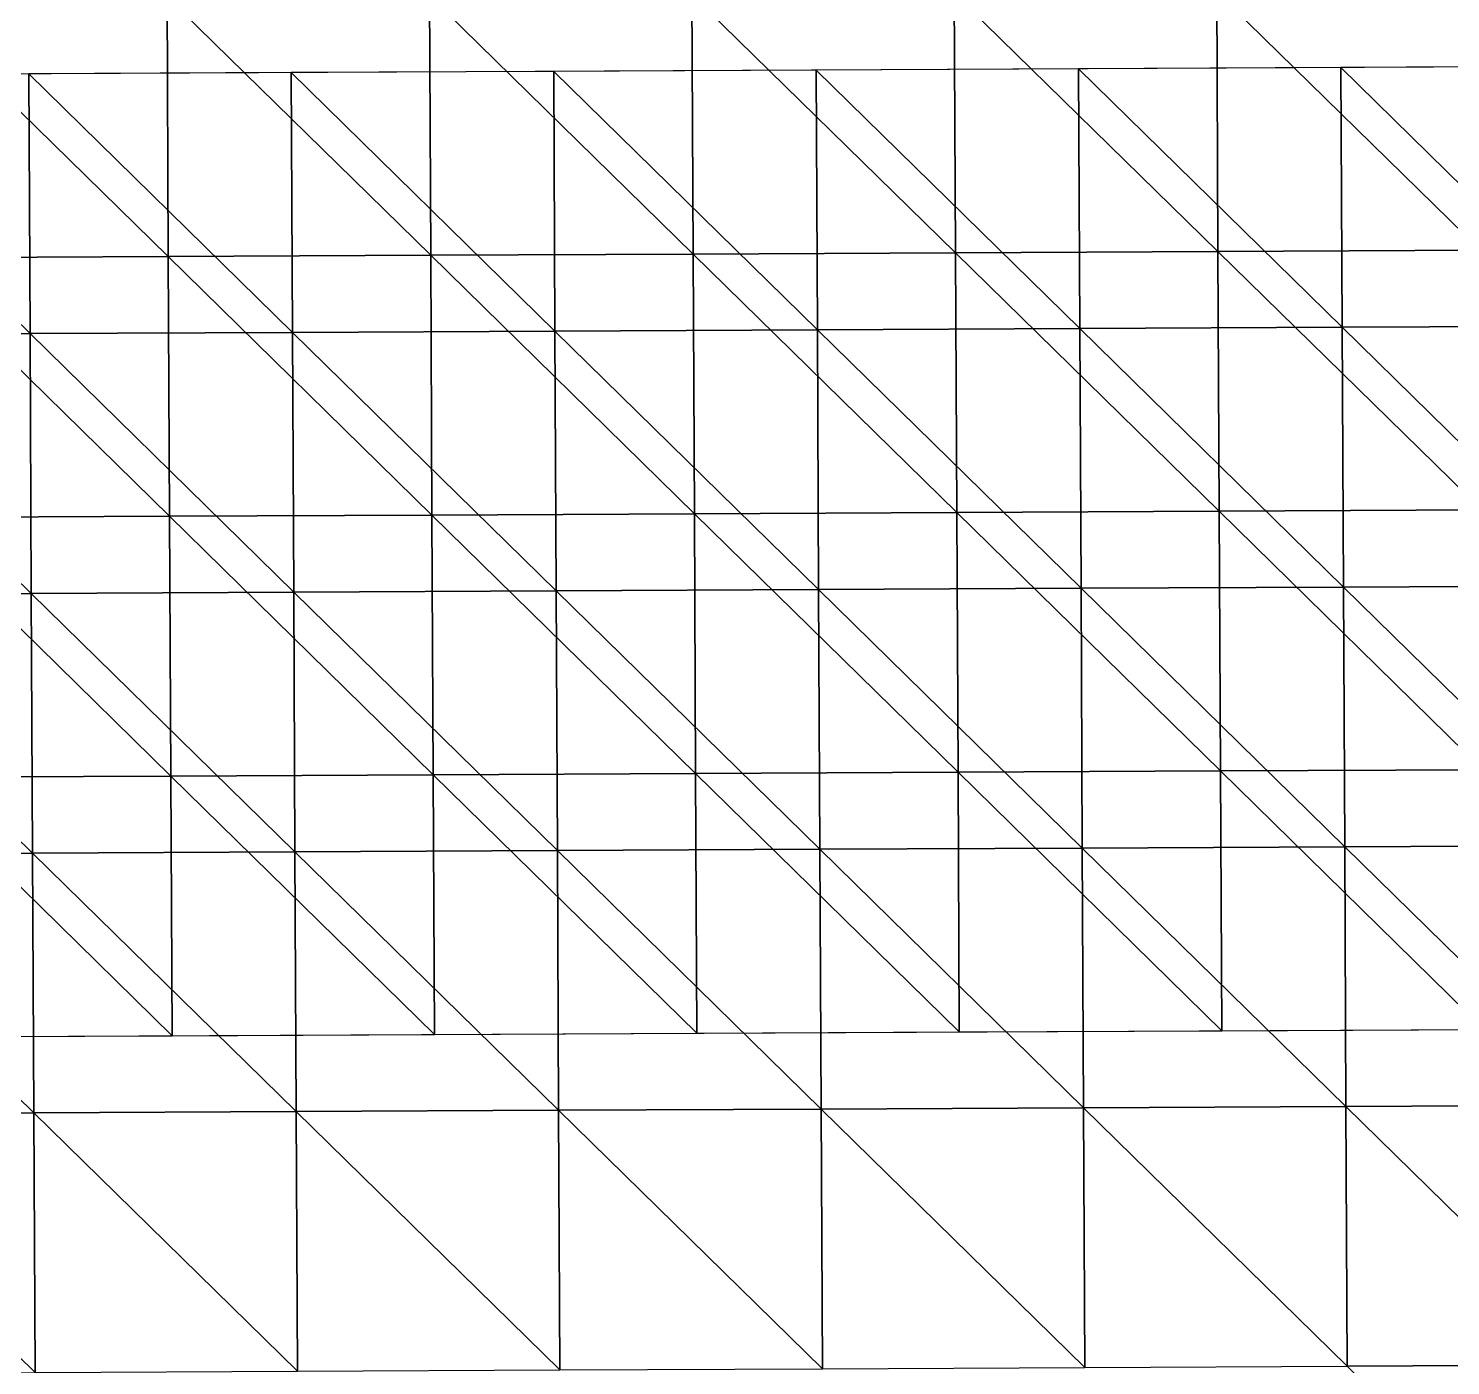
# Model space of a CAD drawing. Extents: x -372 to 678, y -263 to 741.
# Drawn here: x 80.4 to 148.4, y 199.7 to 263.7 of the extents above; entities that cross this region are included whole.
import ezdxf

# ---------------------------------------------------------------- set-up
doc = ezdxf.new("R2010")
doc.units = 0
doc.header["$LTSCALE"] = 0.0254
doc.layers.get('0').update_dxf_attribs({"linetype": 'CONTINUOUS'})
doc.layers.add('LOCATION_SNAPSHOT', color=144, linetype='CONTINUOUS')
doc.layers.add('LOCATION_TERRAIN', color=36, linetype='CONTINUOUS')

# ---------------------------------------------------------------- blocks, each defined once
blk = doc.blocks.new('LOCATION_SNAPSHOT')
at = {"color": 8}
mesh = blk.add_polyface(dxfattribs=at)
corners = [(-369.308, -262.945), (369.306, 262.947), (-371.821, 259.377), (371.824, -259.377)]
mesh.append_faces([[corners[k] for k in face] for face in [(0, 1, 2), (1, 0, 3)]], dxfattribs={"vtx0": -1, "color": 8})
blk = doc.blocks.new('LOCATION_TERRAIN')
at = {"color": 8}
mesh = blk.add_polyface(dxfattribs=at)
corners = [(80.452, 249.118, -3.194), (80.392, 261.554, -3.001), (67.83, 261.494, -3.001)]
mesh.append_faces([[corners[k] for k in face] for face in [(0, 1, 2)]], dxfattribs={"color": 8})
mesh = blk.add_polyface(dxfattribs=at)
corners = [(80.452, 249.118, -3.194), (67.83, 261.494, -3.001), (67.89, 249.058, -3.096)]
mesh.append_faces([[corners[k] for k in face] for face in [(0, 1, 2)]], dxfattribs={"color": 8})
mesh = blk.add_polyface(dxfattribs=at)
corners = [(93.013, 249.179, -3.243), (92.953, 261.615, -2.998), (80.392, 261.554, -3.001)]
mesh.append_faces([[corners[k] for k in face] for face in [(0, 1, 2)]], dxfattribs={"color": 8})
mesh = blk.add_polyface(dxfattribs=at)
corners = [(93.013, 249.179, -3.243), (80.392, 261.554, -3.001), (80.452, 249.118, -3.194)]
mesh.append_faces([[corners[k] for k in face] for face in [(0, 1, 2)]], dxfattribs={"color": 8})
mesh = blk.add_polyface(dxfattribs=at)
corners = [(105.575, 249.239, -3.144), (105.515, 261.675, -2.988), (92.953, 261.615, -2.998)]
mesh.append_faces([[corners[k] for k in face] for face in [(0, 1, 2)]], dxfattribs={"color": 8})
mesh = blk.add_polyface(dxfattribs=at)
corners = [(105.575, 249.239, -3.144), (92.953, 261.615, -2.998), (93.013, 249.179, -3.243)]
mesh.append_faces([[corners[k] for k in face] for face in [(0, 1, 2)]], dxfattribs={"color": 8})
mesh = blk.add_polyface(dxfattribs=at)
corners = [(118.136, 249.3, -3.046), (118.076, 261.736, -2.978), (105.515, 261.675, -2.988)]
mesh.append_faces([[corners[k] for k in face] for face in [(0, 1, 2)]], dxfattribs={"color": 8})
mesh = blk.add_polyface(dxfattribs=at)
corners = [(118.136, 249.3, -3.046), (105.515, 261.675, -2.988), (105.575, 249.239, -3.144)]
mesh.append_faces([[corners[k] for k in face] for face in [(0, 1, 2)]], dxfattribs={"color": 8})
mesh = blk.add_polyface(dxfattribs=at)
corners = [(130.697, 249.36, -2.821), (130.638, 261.796, -2.817), (118.076, 261.736, -2.978)]
mesh.append_faces([[corners[k] for k in face] for face in [(0, 1, 2)]], dxfattribs={"color": 8})
mesh = blk.add_polyface(dxfattribs=at)
corners = [(130.697, 249.36, -2.821), (118.076, 261.736, -2.978), (118.136, 249.3, -3.046)]
mesh.append_faces([[corners[k] for k in face] for face in [(0, 1, 2)]], dxfattribs={"color": 8})
mesh = blk.add_polyface(dxfattribs=at)
corners = [(143.259, 249.421, -2.161), (143.199, 261.857, -2.136), (130.638, 261.796, -2.817)]
mesh.append_faces([[corners[k] for k in face] for face in [(0, 1, 2)]], dxfattribs={"color": 8})
mesh = blk.add_polyface(dxfattribs=at)
corners = [(143.259, 249.421, -2.161), (130.638, 261.796, -2.817), (130.697, 249.36, -2.821)]
mesh.append_faces([[corners[k] for k in face] for face in [(0, 1, 2)]], dxfattribs={"color": 8})
mesh = blk.add_polyface(dxfattribs=at)
corners = [(155.82, 249.481, -1.501), (155.761, 261.918, -1.456), (143.199, 261.857, -2.136)]
mesh.append_faces([[corners[k] for k in face] for face in [(0, 1, 2)]], dxfattribs={"color": 8})
mesh = blk.add_polyface(dxfattribs=at)
corners = [(155.82, 249.481, -1.501), (143.199, 261.857, -2.136), (143.259, 249.421, -2.161)]
mesh.append_faces([[corners[k] for k in face] for face in [(0, 1, 2)]], dxfattribs={"color": 8})
mesh = blk.add_polyface(dxfattribs=at)
corners = [(93.073, 236.742, -3.544), (93.013, 249.179, -3.243), (80.452, 249.118, -3.194)]
mesh.append_faces([[corners[k] for k in face] for face in [(0, 1, 2)]], dxfattribs={"color": 8})
mesh = blk.add_polyface(dxfattribs=at)
corners = [(105.634, 236.803, -3.337), (105.575, 249.239, -3.144), (93.013, 249.179, -3.243)]
mesh.append_faces([[corners[k] for k in face] for face in [(0, 1, 2)]], dxfattribs={"color": 8})
mesh = blk.add_polyface(dxfattribs=at)
corners = [(105.634, 236.803, -3.337), (93.013, 249.179, -3.243), (93.073, 236.742, -3.544)]
mesh.append_faces([[corners[k] for k in face] for face in [(0, 1, 2)]], dxfattribs={"color": 8})
mesh = blk.add_polyface(dxfattribs=at)
corners = [(118.196, 236.863, -3.13), (118.136, 249.3, -3.046), (105.575, 249.239, -3.144)]
mesh.append_faces([[corners[k] for k in face] for face in [(0, 1, 2)]], dxfattribs={"color": 8})
mesh = blk.add_polyface(dxfattribs=at)
corners = [(118.196, 236.863, -3.13), (105.575, 249.239, -3.144), (105.634, 236.803, -3.337)]
mesh.append_faces([[corners[k] for k in face] for face in [(0, 1, 2)]], dxfattribs={"color": 8})
mesh = blk.add_polyface(dxfattribs=at)
corners = [(130.757, 236.924, -2.821), (130.697, 249.36, -2.821), (118.136, 249.3, -3.046)]
mesh.append_faces([[corners[k] for k in face] for face in [(0, 1, 2)]], dxfattribs={"color": 8})
mesh = blk.add_polyface(dxfattribs=at)
corners = [(130.757, 236.924, -2.821), (118.136, 249.3, -3.046), (118.196, 236.863, -3.13)]
mesh.append_faces([[corners[k] for k in face] for face in [(0, 1, 2)]], dxfattribs={"color": 8})
mesh = blk.add_polyface(dxfattribs=at)
corners = [(143.319, 236.984, -2.161), (143.259, 249.421, -2.161), (130.697, 249.36, -2.821)]
mesh.append_faces([[corners[k] for k in face] for face in [(0, 1, 2)]], dxfattribs={"color": 8})
mesh = blk.add_polyface(dxfattribs=at)
corners = [(143.319, 236.984, -2.161), (130.697, 249.36, -2.821), (130.757, 236.924, -2.821)]
mesh.append_faces([[corners[k] for k in face] for face in [(0, 1, 2)]], dxfattribs={"color": 8})
mesh = blk.add_polyface(dxfattribs=at)
corners = [(155.88, 237.045, -1.501), (155.82, 249.481, -1.501), (143.259, 249.421, -2.161)]
mesh.append_faces([[corners[k] for k in face] for face in [(0, 1, 2)]], dxfattribs={"color": 8})
mesh = blk.add_polyface(dxfattribs=at)
corners = [(155.88, 237.045, -1.501), (143.259, 249.421, -2.161), (143.319, 236.984, -2.161)]
mesh.append_faces([[corners[k] for k in face] for face in [(0, 1, 2)]], dxfattribs={"color": 8})
mesh = blk.add_polyface(dxfattribs=at)
corners = [(80.511, 236.682, -3.442), (80.452, 249.118, -3.194), (67.89, 249.058, -3.096)]
mesh.append_faces([[corners[k] for k in face] for face in [(0, 1, 2)]], dxfattribs={"color": 8})
mesh = blk.add_polyface(dxfattribs=at)
corners = [(80.511, 236.682, -3.442), (67.89, 249.058, -3.096), (67.95, 236.621, -3.236)]
mesh.append_faces([[corners[k] for k in face] for face in [(0, 1, 2)]], dxfattribs={"color": 8})
mesh = blk.add_polyface(dxfattribs=at)
corners = [(93.073, 236.742, -3.544), (80.452, 249.118, -3.194), (80.511, 236.682, -3.442)]
mesh.append_faces([[corners[k] for k in face] for face in [(0, 1, 2)]], dxfattribs={"color": 8})
mesh = blk.add_polyface(dxfattribs=at)
corners = [(130.817, 224.488, -2.821), (130.757, 236.924, -2.821), (118.196, 236.863, -3.13)]
mesh.append_faces([[corners[k] for k in face] for face in [(0, 1, 2)]], dxfattribs={"color": 8})
mesh = blk.add_polyface(dxfattribs=at)
corners = [(143.379, 224.548, -2.161), (143.319, 236.984, -2.161), (130.757, 236.924, -2.821)]
mesh.append_faces([[corners[k] for k in face] for face in [(0, 1, 2)]], dxfattribs={"color": 8})
mesh = blk.add_polyface(dxfattribs=at)
corners = [(143.379, 224.548, -2.161), (130.757, 236.924, -2.821), (130.817, 224.488, -2.821)]
mesh.append_faces([[corners[k] for k in face] for face in [(0, 1, 2)]], dxfattribs={"color": 8})
mesh = blk.add_polyface(dxfattribs=at)
corners = [(155.94, 224.609, -1.501), (155.88, 237.045, -1.501), (143.319, 236.984, -2.161)]
mesh.append_faces([[corners[k] for k in face] for face in [(0, 1, 2)]], dxfattribs={"color": 8})
mesh = blk.add_polyface(dxfattribs=at)
corners = [(155.94, 224.609, -1.501), (143.319, 236.984, -2.161), (143.379, 224.548, -2.161)]
mesh.append_faces([[corners[k] for k in face] for face in [(0, 1, 2)]], dxfattribs={"color": 8})
mesh = blk.add_polyface(dxfattribs=at)
corners = [(80.571, 224.245, -3.691), (80.511, 236.682, -3.442), (67.95, 236.621, -3.236)]
mesh.append_faces([[corners[k] for k in face] for face in [(0, 1, 2)]], dxfattribs={"color": 8})
mesh = blk.add_polyface(dxfattribs=at)
corners = [(80.571, 224.245, -3.691), (67.95, 236.621, -3.236), (68.01, 224.185, -3.375)]
mesh.append_faces([[corners[k] for k in face] for face in [(0, 1, 2)]], dxfattribs={"color": 8})
mesh = blk.add_polyface(dxfattribs=at)
corners = [(93.133, 224.306, -3.845), (93.073, 236.742, -3.544), (80.511, 236.682, -3.442)]
mesh.append_faces([[corners[k] for k in face] for face in [(0, 1, 2)]], dxfattribs={"color": 8})
mesh = blk.add_polyface(dxfattribs=at)
corners = [(93.133, 224.306, -3.845), (80.511, 236.682, -3.442), (80.571, 224.245, -3.691)]
mesh.append_faces([[corners[k] for k in face] for face in [(0, 1, 2)]], dxfattribs={"color": 8})
mesh = blk.add_polyface(dxfattribs=at)
corners = [(105.694, 224.367, -3.53), (105.634, 236.803, -3.337), (93.073, 236.742, -3.544)]
mesh.append_faces([[corners[k] for k in face] for face in [(0, 1, 2)]], dxfattribs={"color": 8})
mesh = blk.add_polyface(dxfattribs=at)
corners = [(105.694, 224.367, -3.53), (93.073, 236.742, -3.544), (93.133, 224.306, -3.845)]
mesh.append_faces([[corners[k] for k in face] for face in [(0, 1, 2)]], dxfattribs={"color": 8})
mesh = blk.add_polyface(dxfattribs=at)
corners = [(118.256, 224.427, -3.214), (118.196, 236.863, -3.13), (105.634, 236.803, -3.337)]
mesh.append_faces([[corners[k] for k in face] for face in [(0, 1, 2)]], dxfattribs={"color": 8})
mesh = blk.add_polyface(dxfattribs=at)
corners = [(118.256, 224.427, -3.214), (105.634, 236.803, -3.337), (105.694, 224.367, -3.53)]
mesh.append_faces([[corners[k] for k in face] for face in [(0, 1, 2)]], dxfattribs={"color": 8})
mesh = blk.add_polyface(dxfattribs=at)
corners = [(130.817, 224.488, -2.821), (118.196, 236.863, -3.13), (118.256, 224.427, -3.214)]
mesh.append_faces([[corners[k] for k in face] for face in [(0, 1, 2)]], dxfattribs={"color": 8})
mesh = blk.add_polyface(dxfattribs=at)
corners = [(80.631, 211.809, -4.223), (80.571, 224.245, -3.691), (68.01, 224.185, -3.375)]
mesh.append_faces([[corners[k] for k in face] for face in [(0, 1, 2)]], dxfattribs={"color": 8})
mesh = blk.add_polyface(dxfattribs=at)
corners = [(80.631, 211.809, -4.223), (68.01, 224.185, -3.375), (68.07, 211.749, -3.799)]
mesh.append_faces([[corners[k] for k in face] for face in [(0, 1, 2)]], dxfattribs={"color": 8})
mesh = blk.add_polyface(dxfattribs=at)
corners = [(93.193, 211.87, -4.431), (93.133, 224.306, -3.845), (80.571, 224.245, -3.691)]
mesh.append_faces([[corners[k] for k in face] for face in [(0, 1, 2)]], dxfattribs={"color": 8})
mesh = blk.add_polyface(dxfattribs=at)
corners = [(93.193, 211.87, -4.431), (80.571, 224.245, -3.691), (80.631, 211.809, -4.223)]
mesh.append_faces([[corners[k] for k in face] for face in [(0, 1, 2)]], dxfattribs={"color": 8})
mesh = blk.add_polyface(dxfattribs=at)
corners = [(105.754, 211.93, -4.007), (105.694, 224.367, -3.53), (93.133, 224.306, -3.845)]
mesh.append_faces([[corners[k] for k in face] for face in [(0, 1, 2)]], dxfattribs={"color": 8})
mesh = blk.add_polyface(dxfattribs=at)
corners = [(105.754, 211.93, -4.007), (93.133, 224.306, -3.845), (93.193, 211.87, -4.431)]
mesh.append_faces([[corners[k] for k in face] for face in [(0, 1, 2)]], dxfattribs={"color": 8})
mesh = blk.add_polyface(dxfattribs=at)
corners = [(118.316, 211.991, -3.583), (118.256, 224.427, -3.214), (105.694, 224.367, -3.53)]
mesh.append_faces([[corners[k] for k in face] for face in [(0, 1, 2)]], dxfattribs={"color": 8})
mesh = blk.add_polyface(dxfattribs=at)
corners = [(118.316, 211.991, -3.583), (105.694, 224.367, -3.53), (105.754, 211.93, -4.007)]
mesh.append_faces([[corners[k] for k in face] for face in [(0, 1, 2)]], dxfattribs={"color": 8})
mesh = blk.add_polyface(dxfattribs=at)
corners = [(130.877, 212.051, -3.043), (130.817, 224.488, -2.821), (118.256, 224.427, -3.214)]
mesh.append_faces([[corners[k] for k in face] for face in [(0, 1, 2)]], dxfattribs={"color": 8})
mesh = blk.add_polyface(dxfattribs=at)
corners = [(130.877, 212.051, -3.043), (118.256, 224.427, -3.214), (118.316, 211.991, -3.583)]
mesh.append_faces([[corners[k] for k in face] for face in [(0, 1, 2)]], dxfattribs={"color": 8})
mesh = blk.add_polyface(dxfattribs=at)
corners = [(143.439, 212.112, -2.101), (143.379, 224.548, -2.161), (130.817, 224.488, -2.821)]
mesh.append_faces([[corners[k] for k in face] for face in [(0, 1, 2)]], dxfattribs={"color": 8})
mesh = blk.add_polyface(dxfattribs=at)
corners = [(143.439, 212.112, -2.101), (130.817, 224.488, -2.821), (130.877, 212.051, -3.043)]
mesh.append_faces([[corners[k] for k in face] for face in [(0, 1, 2)]], dxfattribs={"color": 8})
mesh = blk.add_polyface(dxfattribs=at)
corners = [(156, 212.172, -1.159), (155.94, 224.609, -1.501), (143.379, 224.548, -2.161)]
mesh.append_faces([[corners[k] for k in face] for face in [(0, 1, 2)]], dxfattribs={"color": 8})
mesh = blk.add_polyface(dxfattribs=at)
corners = [(156, 212.172, -1.159), (143.379, 224.548, -2.161), (143.439, 212.112, -2.101)]
mesh.append_faces([[corners[k] for k in face] for face in [(0, 1, 2)]], dxfattribs={"color": 8})
mesh = blk.add_polyface(dxfattribs=at)
corners = [(80.691, 199.373, -4.8), (80.631, 211.809, -4.223), (68.07, 211.749, -3.799)]
mesh.append_faces([[corners[k] for k in face] for face in [(0, 1, 2)]], dxfattribs={"color": 8})
mesh = blk.add_polyface(dxfattribs=at)
corners = [(80.691, 199.373, -4.8), (68.07, 211.749, -3.799), (68.13, 199.312, -4.268)]
mesh.append_faces([[corners[k] for k in face] for face in [(0, 1, 2)]], dxfattribs={"color": 8})
mesh = blk.add_polyface(dxfattribs=at)
corners = [(93.253, 199.433, -5.061), (93.193, 211.87, -4.431), (80.631, 211.809, -4.223)]
mesh.append_faces([[corners[k] for k in face] for face in [(0, 1, 2)]], dxfattribs={"color": 8})
mesh = blk.add_polyface(dxfattribs=at)
corners = [(93.253, 199.433, -5.061), (80.631, 211.809, -4.223), (80.691, 199.373, -4.8)]
mesh.append_faces([[corners[k] for k in face] for face in [(0, 1, 2)]], dxfattribs={"color": 8})
mesh = blk.add_polyface(dxfattribs=at)
corners = [(105.814, 199.494, -4.528), (105.754, 211.93, -4.007), (93.193, 211.87, -4.431)]
mesh.append_faces([[corners[k] for k in face] for face in [(0, 1, 2)]], dxfattribs={"color": 8})
mesh = blk.add_polyface(dxfattribs=at)
corners = [(105.814, 199.494, -4.528), (93.193, 211.87, -4.431), (93.253, 199.433, -5.061)]
mesh.append_faces([[corners[k] for k in face] for face in [(0, 1, 2)]], dxfattribs={"color": 8})
mesh = blk.add_polyface(dxfattribs=at)
corners = [(118.376, 199.555, -3.996), (118.316, 211.991, -3.583), (105.754, 211.93, -4.007)]
mesh.append_faces([[corners[k] for k in face] for face in [(0, 1, 2)]], dxfattribs={"color": 8})
mesh = blk.add_polyface(dxfattribs=at)
corners = [(118.376, 199.555, -3.996), (105.754, 211.93, -4.007), (105.814, 199.494, -4.528)]
mesh.append_faces([[corners[k] for k in face] for face in [(0, 1, 2)]], dxfattribs={"color": 8})
mesh = blk.add_polyface(dxfattribs=at)
corners = [(130.937, 199.615, -3.298), (130.877, 212.051, -3.043), (118.316, 211.991, -3.583)]
mesh.append_faces([[corners[k] for k in face] for face in [(0, 1, 2)]], dxfattribs={"color": 8})
mesh = blk.add_polyface(dxfattribs=at)
corners = [(130.937, 199.615, -3.298), (118.316, 211.991, -3.583), (118.376, 199.555, -3.996)]
mesh.append_faces([[corners[k] for k in face] for face in [(0, 1, 2)]], dxfattribs={"color": 8})
mesh = blk.add_polyface(dxfattribs=at)
corners = [(143.499, 199.676, -2.031), (143.439, 212.112, -2.101), (130.877, 212.051, -3.043)]
mesh.append_faces([[corners[k] for k in face] for face in [(0, 1, 2)]], dxfattribs={"color": 8})
mesh = blk.add_polyface(dxfattribs=at)
corners = [(143.499, 199.676, -2.031), (130.877, 212.051, -3.043), (130.937, 199.615, -3.298)]
mesh.append_faces([[corners[k] for k in face] for face in [(0, 1, 2)]], dxfattribs={"color": 8})
mesh = blk.add_polyface(dxfattribs=at)
corners = [(156.06, 199.736, -0.764), (156, 212.172, -1.159), (143.439, 212.112, -2.101)]
mesh.append_faces([[corners[k] for k in face] for face in [(0, 1, 2)]], dxfattribs={"color": 8})
mesh = blk.add_polyface(dxfattribs=at)
corners = [(156.06, 199.736, -0.764), (143.439, 212.112, -2.101), (143.499, 199.676, -2.031)]
mesh.append_faces([[corners[k] for k in face] for face in [(0, 1, 2)]], dxfattribs={"color": 8})
mesh = blk.add_polyface(dxfattribs=at)
corners = [(156.12, 187.3, -0.368), (156.06, 199.736, -0.764), (143.499, 199.676, -2.031)]
mesh.append_faces([[corners[k] for k in face] for face in [(0, 1, 2)]], dxfattribs={"color": 8})
blk = doc.blocks.new('LOCATION_SNAPSHOT_1')
at = {"color": 8}
mesh = blk.add_polyface(dxfattribs=at)
corners = [(-63.49, 214.773), (675.116, 740.668), (-66.007, 737.092), (677.638, 218.347)]
mesh.append_faces([[corners[k] for k in face] for face in [(0, 1, 2), (1, 0, 3)]], dxfattribs={"vtx0": -1, "color": 8})
blk = doc.blocks.new('LOCATION_TERRAIN_1')
at = {"color": 8}
mesh = blk.add_polyface(dxfattribs=at)
corners = [(137.313, 253.05, -2.473), (137.254, 265.486, -2.409), (124.692, 265.425, -2.98)]
mesh.append_faces([[corners[k] for k in face] for face in [(0, 1, 2)]], dxfattribs={"color": 8})
mesh = blk.add_polyface(dxfattribs=at)
corners = [(149.875, 253.11, -1.813), (149.815, 265.546, -1.665), (137.254, 265.486, -2.409)]
mesh.append_faces([[corners[k] for k in face] for face in [(0, 1, 2)]], dxfattribs={"color": 8})
mesh = blk.add_polyface(dxfattribs=at)
corners = [(149.875, 253.11, -1.813), (137.254, 265.486, -2.409), (137.313, 253.05, -2.473)]
mesh.append_faces([[corners[k] for k in face] for face in [(0, 1, 2)]], dxfattribs={"color": 8})
mesh = blk.add_polyface(dxfattribs=at)
corners = [(87.068, 252.808, -3.157), (87.008, 265.244, -3.097), (74.446, 265.183, -3.097)]
mesh.append_faces([[corners[k] for k in face] for face in [(0, 1, 2)]], dxfattribs={"color": 8})
mesh = blk.add_polyface(dxfattribs=at)
corners = [(87.068, 252.808, -3.157), (74.446, 265.183, -3.097), (74.506, 252.747, -3.09)]
mesh.append_faces([[corners[k] for k in face] for face in [(0, 1, 2)]], dxfattribs={"color": 8})
mesh = blk.add_polyface(dxfattribs=at)
corners = [(99.629, 252.868, -3.119), (99.569, 265.304, -3.064), (87.008, 265.244, -3.097)]
mesh.append_faces([[corners[k] for k in face] for face in [(0, 1, 2)]], dxfattribs={"color": 8})
mesh = blk.add_polyface(dxfattribs=at)
corners = [(99.629, 252.868, -3.119), (87.008, 265.244, -3.097), (87.068, 252.808, -3.157)]
mesh.append_faces([[corners[k] for k in face] for face in [(0, 1, 2)]], dxfattribs={"color": 8})
mesh = blk.add_polyface(dxfattribs=at)
corners = [(112.19, 252.929, -3.053), (112.131, 265.365, -3.022), (99.569, 265.304, -3.064)]
mesh.append_faces([[corners[k] for k in face] for face in [(0, 1, 2)]], dxfattribs={"color": 8})
mesh = blk.add_polyface(dxfattribs=at)
corners = [(112.19, 252.929, -3.053), (99.569, 265.304, -3.064), (99.629, 252.868, -3.119)]
mesh.append_faces([[corners[k] for k in face] for face in [(0, 1, 2)]], dxfattribs={"color": 8})
mesh = blk.add_polyface(dxfattribs=at)
corners = [(124.752, 252.989, -2.986), (124.692, 265.425, -2.98), (112.131, 265.365, -3.022)]
mesh.append_faces([[corners[k] for k in face] for face in [(0, 1, 2)]], dxfattribs={"color": 8})
mesh = blk.add_polyface(dxfattribs=at)
corners = [(124.752, 252.989, -2.986), (112.131, 265.365, -3.022), (112.19, 252.929, -3.053)]
mesh.append_faces([[corners[k] for k in face] for face in [(0, 1, 2)]], dxfattribs={"color": 8})
mesh = blk.add_polyface(dxfattribs=at)
corners = [(137.313, 253.05, -2.473), (124.692, 265.425, -2.98), (124.752, 252.989, -2.986)]
mesh.append_faces([[corners[k] for k in face] for face in [(0, 1, 2)]], dxfattribs={"color": 8})
mesh = blk.add_polyface(dxfattribs=at)
corners = [(87.127, 240.371, -3.462), (87.068, 252.808, -3.157), (74.506, 252.747, -3.09)]
mesh.append_faces([[corners[k] for k in face] for face in [(0, 1, 2)]], dxfattribs={"color": 8})
mesh = blk.add_polyface(dxfattribs=at)
corners = [(87.127, 240.371, -3.462), (74.506, 252.747, -3.09), (74.566, 240.311, -3.287)]
mesh.append_faces([[corners[k] for k in face] for face in [(0, 1, 2)]], dxfattribs={"color": 8})
mesh = blk.add_polyface(dxfattribs=at)
corners = [(99.689, 240.432, -3.363), (99.629, 252.868, -3.119), (87.068, 252.808, -3.157)]
mesh.append_faces([[corners[k] for k in face] for face in [(0, 1, 2)]], dxfattribs={"color": 8})
mesh = blk.add_polyface(dxfattribs=at)
corners = [(99.689, 240.432, -3.363), (87.068, 252.808, -3.157), (87.127, 240.371, -3.462)]
mesh.append_faces([[corners[k] for k in face] for face in [(0, 1, 2)]], dxfattribs={"color": 8})
mesh = blk.add_polyface(dxfattribs=at)
corners = [(112.25, 240.493, -3.188), (112.19, 252.929, -3.053), (99.629, 252.868, -3.119)]
mesh.append_faces([[corners[k] for k in face] for face in [(0, 1, 2)]], dxfattribs={"color": 8})
mesh = blk.add_polyface(dxfattribs=at)
corners = [(112.25, 240.493, -3.188), (99.629, 252.868, -3.119), (99.689, 240.432, -3.363)]
mesh.append_faces([[corners[k] for k in face] for face in [(0, 1, 2)]], dxfattribs={"color": 8})
mesh = blk.add_polyface(dxfattribs=at)
corners = [(124.812, 240.553, -3.013), (124.752, 252.989, -2.986), (112.19, 252.929, -3.053)]
mesh.append_faces([[corners[k] for k in face] for face in [(0, 1, 2)]], dxfattribs={"color": 8})
mesh = blk.add_polyface(dxfattribs=at)
corners = [(124.812, 240.553, -3.013), (112.19, 252.929, -3.053), (112.25, 240.493, -3.188)]
mesh.append_faces([[corners[k] for k in face] for face in [(0, 1, 2)]], dxfattribs={"color": 8})
mesh = blk.add_polyface(dxfattribs=at)
corners = [(137.373, 240.614, -2.473), (137.313, 253.05, -2.473), (124.752, 252.989, -2.986)]
mesh.append_faces([[corners[k] for k in face] for face in [(0, 1, 2)]], dxfattribs={"color": 8})
mesh = blk.add_polyface(dxfattribs=at)
corners = [(137.373, 240.614, -2.473), (124.752, 252.989, -2.986), (124.812, 240.553, -3.013)]
mesh.append_faces([[corners[k] for k in face] for face in [(0, 1, 2)]], dxfattribs={"color": 8})
mesh = blk.add_polyface(dxfattribs=at)
corners = [(149.935, 240.674, -1.813), (149.875, 253.11, -1.813), (137.313, 253.05, -2.473)]
mesh.append_faces([[corners[k] for k in face] for face in [(0, 1, 2)]], dxfattribs={"color": 8})
mesh = blk.add_polyface(dxfattribs=at)
corners = [(149.935, 240.674, -1.813), (137.313, 253.05, -2.473), (137.373, 240.614, -2.473)]
mesh.append_faces([[corners[k] for k in face] for face in [(0, 1, 2)]], dxfattribs={"color": 8})
mesh = blk.add_polyface(dxfattribs=at)
corners = [(87.187, 227.935, -3.767), (87.127, 240.371, -3.462), (74.566, 240.311, -3.287)]
mesh.append_faces([[corners[k] for k in face] for face in [(0, 1, 2)]], dxfattribs={"color": 8})
mesh = blk.add_polyface(dxfattribs=at)
corners = [(87.187, 227.935, -3.767), (74.566, 240.311, -3.287), (74.626, 227.875, -3.484)]
mesh.append_faces([[corners[k] for k in face] for face in [(0, 1, 2)]], dxfattribs={"color": 8})
mesh = blk.add_polyface(dxfattribs=at)
corners = [(99.749, 227.996, -3.607), (99.689, 240.432, -3.363), (87.127, 240.371, -3.462)]
mesh.append_faces([[corners[k] for k in face] for face in [(0, 1, 2)]], dxfattribs={"color": 8})
mesh = blk.add_polyface(dxfattribs=at)
corners = [(99.749, 227.996, -3.607), (87.127, 240.371, -3.462), (87.187, 227.935, -3.767)]
mesh.append_faces([[corners[k] for k in face] for face in [(0, 1, 2)]], dxfattribs={"color": 8})
mesh = blk.add_polyface(dxfattribs=at)
corners = [(112.31, 228.056, -3.323), (112.25, 240.493, -3.188), (99.689, 240.432, -3.363)]
mesh.append_faces([[corners[k] for k in face] for face in [(0, 1, 2)]], dxfattribs={"color": 8})
mesh = blk.add_polyface(dxfattribs=at)
corners = [(112.31, 228.056, -3.323), (99.689, 240.432, -3.363), (99.749, 227.996, -3.607)]
mesh.append_faces([[corners[k] for k in face] for face in [(0, 1, 2)]], dxfattribs={"color": 8})
mesh = blk.add_polyface(dxfattribs=at)
corners = [(124.872, 228.117, -3.04), (124.812, 240.553, -3.013), (112.25, 240.493, -3.188)]
mesh.append_faces([[corners[k] for k in face] for face in [(0, 1, 2)]], dxfattribs={"color": 8})
mesh = blk.add_polyface(dxfattribs=at)
corners = [(124.872, 228.117, -3.04), (112.25, 240.493, -3.188), (112.31, 228.056, -3.323)]
mesh.append_faces([[corners[k] for k in face] for face in [(0, 1, 2)]], dxfattribs={"color": 8})
mesh = blk.add_polyface(dxfattribs=at)
corners = [(137.433, 228.177, -2.473), (137.373, 240.614, -2.473), (124.812, 240.553, -3.013)]
mesh.append_faces([[corners[k] for k in face] for face in [(0, 1, 2)]], dxfattribs={"color": 8})
mesh = blk.add_polyface(dxfattribs=at)
corners = [(137.433, 228.177, -2.473), (124.812, 240.553, -3.013), (124.872, 228.117, -3.04)]
mesh.append_faces([[corners[k] for k in face] for face in [(0, 1, 2)]], dxfattribs={"color": 8})
mesh = blk.add_polyface(dxfattribs=at)
corners = [(149.995, 228.238, -1.813), (149.935, 240.674, -1.813), (137.373, 240.614, -2.473)]
mesh.append_faces([[corners[k] for k in face] for face in [(0, 1, 2)]], dxfattribs={"color": 8})
mesh = blk.add_polyface(dxfattribs=at)
corners = [(149.995, 228.238, -1.813), (137.373, 240.614, -2.473), (137.433, 228.177, -2.473)]
mesh.append_faces([[corners[k] for k in face] for face in [(0, 1, 2)]], dxfattribs={"color": 8})
mesh = blk.add_polyface(dxfattribs=at)
corners = [(112.37, 215.62, -3.646), (112.31, 228.056, -3.323), (99.749, 227.996, -3.607)]
mesh.append_faces([[corners[k] for k in face] for face in [(0, 1, 2)]], dxfattribs={"color": 8})
mesh = blk.add_polyface(dxfattribs=at)
corners = [(124.932, 215.681, -3.254), (124.872, 228.117, -3.04), (112.31, 228.056, -3.323)]
mesh.append_faces([[corners[k] for k in face] for face in [(0, 1, 2)]], dxfattribs={"color": 8})
mesh = blk.add_polyface(dxfattribs=at)
corners = [(124.932, 215.681, -3.254), (112.31, 228.056, -3.323), (112.37, 215.62, -3.646)]
mesh.append_faces([[corners[k] for k in face] for face in [(0, 1, 2)]], dxfattribs={"color": 8})
mesh = blk.add_polyface(dxfattribs=at)
corners = [(137.493, 215.741, -2.521), (137.433, 228.177, -2.473), (124.872, 228.117, -3.04)]
mesh.append_faces([[corners[k] for k in face] for face in [(0, 1, 2)]], dxfattribs={"color": 8})
mesh = blk.add_polyface(dxfattribs=at)
corners = [(137.493, 215.741, -2.521), (124.872, 228.117, -3.04), (124.932, 215.681, -3.254)]
mesh.append_faces([[corners[k] for k in face] for face in [(0, 1, 2)]], dxfattribs={"color": 8})
mesh = blk.add_polyface(dxfattribs=at)
corners = [(150.055, 215.802, -1.675), (149.995, 228.238, -1.813), (137.433, 228.177, -2.473)]
mesh.append_faces([[corners[k] for k in face] for face in [(0, 1, 2)]], dxfattribs={"color": 8})
mesh = blk.add_polyface(dxfattribs=at)
corners = [(150.055, 215.802, -1.675), (137.433, 228.177, -2.473), (137.493, 215.741, -2.521)]
mesh.append_faces([[corners[k] for k in face] for face in [(0, 1, 2)]], dxfattribs={"color": 8})
mesh = blk.add_polyface(dxfattribs=at)
corners = [(87.247, 215.499, -4.26), (87.187, 227.935, -3.767), (74.626, 227.875, -3.484)]
mesh.append_faces([[corners[k] for k in face] for face in [(0, 1, 2)]], dxfattribs={"color": 8})
mesh = blk.add_polyface(dxfattribs=at)
corners = [(87.247, 215.499, -4.26), (74.626, 227.875, -3.484), (74.686, 215.439, -3.869)]
mesh.append_faces([[corners[k] for k in face] for face in [(0, 1, 2)]], dxfattribs={"color": 8})
mesh = blk.add_polyface(dxfattribs=at)
corners = [(99.809, 215.56, -4.038), (99.749, 227.996, -3.607), (87.187, 227.935, -3.767)]
mesh.append_faces([[corners[k] for k in face] for face in [(0, 1, 2)]], dxfattribs={"color": 8})
mesh = blk.add_polyface(dxfattribs=at)
corners = [(99.809, 215.56, -4.038), (87.187, 227.935, -3.767), (87.247, 215.499, -4.26)]
mesh.append_faces([[corners[k] for k in face] for face in [(0, 1, 2)]], dxfattribs={"color": 8})
mesh = blk.add_polyface(dxfattribs=at)
corners = [(112.37, 215.62, -3.646), (99.749, 227.996, -3.607), (99.809, 215.56, -4.038)]
mesh.append_faces([[corners[k] for k in face] for face in [(0, 1, 2)]], dxfattribs={"color": 8})

msp = doc.modelspace()

# ---------------------------------------------------------------- block references
at = {"layer": 'LOCATION_SNAPSHOT', "color": 0}
for name in ['LOCATION_SNAPSHOT_1', 'LOCATION_SNAPSHOT']:
    msp.add_blockref(name, (0, 0), dxfattribs=at)
at = {"layer": 'LOCATION_TERRAIN', "color": 0}
for name in ['LOCATION_TERRAIN_1', 'LOCATION_TERRAIN']:
    msp.add_blockref(name, (0, 0), dxfattribs=at)

doc.saveas('drawing.dxf')
